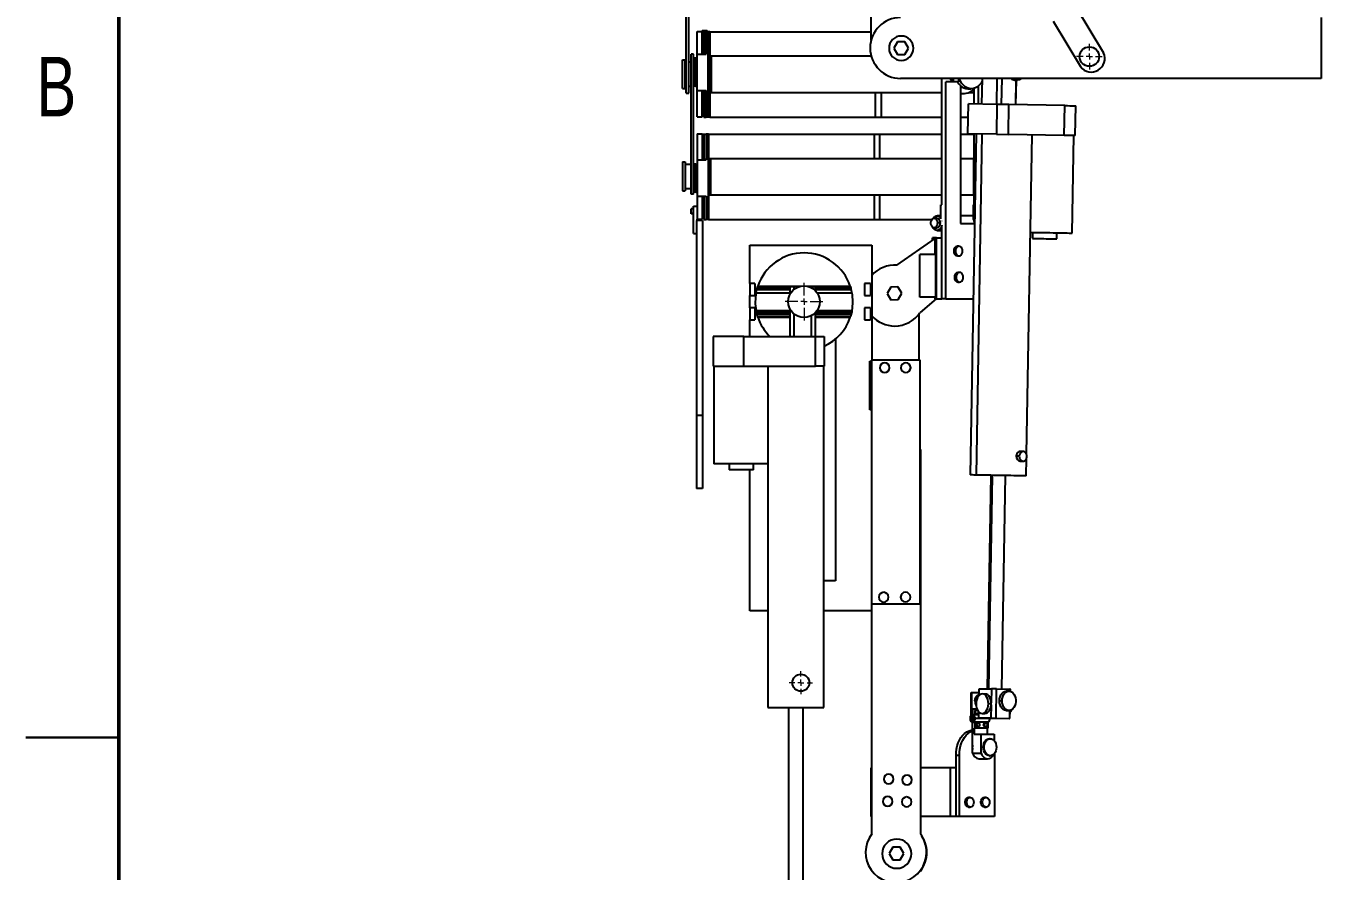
# Model space of a CAD drawing. Header units: inches. Extents: x 0.1 to 8.4, y 0.1 to 10.9.
# Drawn here: x 0.12 to 5.35, y 4.96 to 8.37 of the extents above; entities that cross this region are included whole.
import ezdxf

# ---------------------------------------------------------------- set-up
doc = ezdxf.new("R2010")
doc.units = ezdxf.units.IN
doc.header["$MEASUREMENT"] = 0
doc.styles.add('SLDTEXTSTYLE0', font='TXT', dxfattribs={"width": 0.75})

# ---------------------------------------------------------------- blocks, each defined once
blk = doc.blocks.new('SW_CENTERMARKSYMBOL_0')
at = {"color": 0, "linetype": 'Continuous', "lineweight": 0}
for p, q in [((-0.025, 0), (-0.0519, 0)), ((0, 0), (-0.0125, 0)), ((0, 0.025), (0, 0.0519)), ((0, 0), (0, 0.0125)), ((0, 0), (0, -0.0125)), ((0, 0), (0.0125, 0)), ((0.025, 0), (0.0519, 0)), ((0, -0.025), (0, -0.0519))]:
    blk.add_line(p, q, dxfattribs=at)
blk = doc.blocks.new('SW_CENTERMARKSYMBOL_5')
at = {"color": 0, "linetype": 'Continuous', "lineweight": 0}
for p, q in [((-0.025, 0), (-0.0469, 0)), ((0, 0), (-0.0125, 0)), ((0, 0.025), (0, 0.0469)), ((0, 0), (0, 0.0125)), ((0, 0), (0, -0.0125)), ((0, 0), (0.0125, 0)), ((0.025, 0), (0.0469, 0)), ((0, -0.025), (0, -0.0469))]:
    blk.add_line(p, q, dxfattribs=at)
blk = doc.blocks.new('SW_CENTERMARKSYMBOL_6')
at = {"color": 0, "linetype": 'Continuous', "lineweight": 0}
for p, q in [((0, 0.025), (0, 0.0765)), ((-0.025, 0), (-0.0765, 0)), ((0, 0), (-0.0125, 0)), ((0, 0), (0, 0.0125)), ((0, 0), (0, -0.0125)), ((0, 0), (0.0125, 0)), ((0.025, 0), (0.0765, 0)), ((0, -0.025), (0, -0.0765))]:
    blk.add_line(p, q, dxfattribs=at)

msp = doc.modelspace()

# ---------------------------------------------------------------- linework, layer by layer
at = {"color": 7, "linetype": 'Continuous', "lineweight": 50}
msp.add_line((0.5, 0.5), (0.5, 10.5), dxfattribs=at)
at = {"color": 7, "linetype": 'Continuous', "lineweight": 25}
for p, q in [((2.7913, 8.1028), (2.7913, 8.6687)), ((2.8012, 8.1028), (2.8012, 8.6687)), ((3.5375, 8.3161), (3.5375, 8.5312)), ((4.3657, 8.4489), (4.4761, 8.2653)), ((4.2729, 8.3932), (4.3833, 8.2095)), ((5.3544, 8.408), (5.3544, 8.1619)), ((2.8351, 8.2601), (2.8351, 8.3518)), ((2.8351, 8.3518), (2.8548, 8.3518)), ((2.8548, 8.2601), (2.8548, 8.3518)), ((2.8548, 8.3405), (2.8615, 8.3405)), ((2.8555, 8.3552), (2.8555, 8.3405)), ((2.8555, 8.3552), (2.8654, 8.3552)), ((2.8615, 8.2601), (2.8615, 8.3503)), ((2.8615, 8.3503), (2.8664, 8.3503)), ((2.8654, 8.3552), (2.8752, 8.3552)), ((2.8664, 8.2601), (2.8664, 8.3503)), ((2.8664, 8.3503), (2.8711, 8.3503)), ((2.8711, 8.2601), (2.8711, 8.3503)), ((2.8796, 8.3503), (2.8711, 8.3503)), ((2.8752, 8.3503), (2.8752, 8.3552)), ((2.8796, 8.0058), (2.8796, 8.3503)), ((2.8858, 8.3503), (2.8796, 8.3503)), ((2.8858, 8.3503), (2.8858, 8.2524)), ((2.8858, 8.3503), (3.5375, 8.3503)), ((2.8548, 8.2666), (2.8615, 8.2666)), ((2.8555, 8.2666), (2.8555, 8.2601)), ((3.6444, 8.3095), (3.6296, 8.284)), ((3.6296, 8.284), (3.6444, 8.2584)), ((3.6739, 8.3095), (3.6444, 8.3095)), ((3.6887, 8.284), (3.6739, 8.3095)), ((3.6739, 8.2584), (3.6887, 8.284)), ((2.7766, 8.1208), (2.7766, 8.2377)), ((2.7766, 8.2377), (2.7864, 8.2377)), ((2.7864, 8.1208), (2.7864, 8.2377)), ((2.7864, 8.2286), (2.7913, 8.2286)), ((2.8012, 8.2286), (2.811, 8.2286)), ((2.8209, 8.2603), (2.811, 8.2603)), ((2.811, 7.6943), (2.811, 8.2603)), ((2.8209, 7.6943), (2.8209, 8.2603)), ((2.8209, 8.2286), (2.8231, 8.2286)), ((2.8231, 8.2433), (2.8231, 8.1301)), ((2.8346, 8.2433), (2.8231, 8.2433)), ((2.8302, 8.224), (2.8253, 8.224)), ((2.8253, 8.224), (2.8253, 8.2142)), ((2.8253, 8.2142), (2.8253, 8.2043)), ((2.8302, 8.2431), (2.8302, 8.1299)), ((2.8302, 8.2431), (2.8346, 8.2431)), ((2.833, 8.2431), (2.833, 8.2433)), ((2.8346, 8.1131), (2.8346, 8.2601)), ((2.8346, 8.2601), (2.8713, 8.2601)), ((3.5379, 8.2524), (2.8858, 8.2524)), ((2.8862, 8.1048), (2.8862, 8.2524)), ((2.8893, 8.1131), (2.8893, 8.2524)), ((2.8912, 8.2524), (2.8912, 8.1048)), ((3.6444, 8.2584), (3.6739, 8.2584)), ((2.8253, 8.2043), (2.8302, 8.2043)), ((2.8302, 8.1644), (2.8253, 8.1644)), ((2.8253, 8.1644), (2.8253, 8.1546)), ((5.3544, 8.1619), (3.6566, 8.1619)), ((3.8229, 7.651), (3.8229, 8.1619)), ((3.8682, 8.1619), (3.8682, 8.1483)), ((3.8899, 8.1619), (3.8899, 8.1483)), ((3.9849, 8.058), (3.9867, 8.1619)), ((4.0456, 8.1619), (4.0438, 8.057)), ((4.0645, 8.0566), (4.0664, 8.1619)), ((2.7766, 8.1208), (2.7864, 8.1208)), ((2.7864, 8.1301), (2.7913, 8.1301)), ((2.8012, 8.1301), (2.811, 8.1301)), ((2.8209, 8.1301), (2.8231, 8.1301)), ((2.8302, 8.1301), (2.8231, 8.1301)), ((2.8253, 8.1546), (2.8253, 8.1447)), ((2.8253, 8.1447), (2.8302, 8.1447)), ((2.8302, 8.1299), (2.8346, 8.1299)), ((2.8346, 8.1131), (2.8713, 8.1131)), ((2.8351, 8.0073), (2.8351, 8.1131)), ((2.8548, 8.0073), (2.8548, 8.1131)), ((2.8555, 8.1131), (2.8555, 8.1092)), ((2.8555, 8.1092), (2.8615, 8.1092)), ((2.8615, 8.0058), (2.8615, 8.1131)), ((2.8664, 8.0058), (2.8664, 8.1131)), ((2.8711, 8.0058), (2.8711, 8.1131)), ((2.8862, 8.1131), (2.8893, 8.1131)), ((3.8682, 8.1483), (3.8396, 8.1483)), ((3.8396, 7.2717), (3.8396, 8.1483)), ((3.8899, 8.1483), (3.8682, 8.1483)), ((3.8988, 8.1332), (3.8988, 7.5754)), ((3.9286, 8.1201), (3.942, 8.1201)), ((3.9523, 8.1192), (3.9523, 8.1048)), ((3.9529, 8.1048), (3.9529, 8.1198)), ((3.9542, 8.0585), (3.9542, 8.122)), ((3.971, 8.0582), (3.971, 8.1315)), ((4.118, 8.1554), (4.128, 8.1554)), ((4.1217, 8.1554), (4.12, 8.0556)), ((4.1221, 8.0556), (4.1239, 8.1554)), ((2.7913, 8.1028), (2.8012, 8.1028)), ((2.8858, 8.1048), (2.8858, 8.0058)), ((2.8858, 8.1048), (3.5553, 8.1048)), ((3.5553, 8.0058), (3.5553, 8.1048)), ((3.5553, 8.1048), (3.578, 8.1048)), ((3.578, 8.1048), (3.8229, 8.1048)), ((3.578, 8.1048), (3.578, 8.0058)), ((3.8988, 8.1006), (3.911, 8.1006)), ((3.9287, 7.9384), (3.9308, 8.0589)), ((4.0453, 8.0569), (3.9308, 8.0589)), ((3.9314, 8.1048), (3.9542, 8.1048)), ((4.0453, 8.0569), (4.0432, 7.9364)), ((4.0938, 8.0561), (4.0453, 8.0569)), ((4.0917, 7.9355), (4.0938, 8.0561)), ((4.3192, 8.0522), (4.0938, 8.0561)), ((2.8351, 8.0073), (2.8548, 8.0073)), ((2.8615, 8.0058), (2.8664, 8.0058)), ((2.8664, 8.0058), (2.8711, 8.0058)), ((2.8796, 8.0058), (2.8711, 8.0058)), ((2.8858, 8.0058), (2.8796, 8.0058)), ((2.8858, 8.0058), (3.5553, 8.0058)), ((3.5553, 8.0058), (3.578, 8.0058)), ((3.578, 8.0058), (3.8229, 8.0058)), ((3.8988, 8.0058), (3.9298, 8.0058)), ((4.3171, 7.9316), (4.3192, 8.0522)), ((4.3617, 7.9308), (4.3638, 8.0514)), ((2.8351, 7.9384), (2.8548, 7.9384)), ((2.8351, 7.9384), (2.8351, 7.8327)), ((2.8548, 7.9384), (2.8548, 7.8327)), ((2.8548, 7.9271), (2.8615, 7.9271)), ((2.8555, 7.9369), (2.8555, 7.9271)), ((2.8555, 7.9369), (2.8615, 7.9369)), ((2.8615, 7.9369), (2.8615, 7.8327)), ((2.8615, 7.9369), (2.8711, 7.9369)), ((2.8711, 7.9369), (2.8711, 7.8327)), ((2.8796, 7.9369), (2.8711, 7.9369)), ((2.8796, 7.9369), (2.8796, 7.5924)), ((2.8811, 7.9369), (2.8796, 7.9369)), ((2.8811, 7.9369), (2.8811, 7.8379)), ((2.8811, 7.9369), (3.5504, 7.9369)), ((3.5504, 7.9369), (3.5504, 7.8379)), ((3.5504, 7.9369), (3.5731, 7.9369)), ((3.5731, 7.9369), (3.8229, 7.9369)), ((3.5731, 7.8379), (3.5731, 7.9369)), ((3.8988, 7.9369), (3.9542, 7.9369)), ((4.0432, 7.9364), (3.9287, 7.9384)), ((3.9614, 7.9378), (3.9373, 6.5601)), ((3.9542, 7.651), (3.9542, 7.9379)), ((3.9625, 6.5596), (3.9866, 7.9374)), ((4.0432, 7.9364), (4.0917, 7.9355)), ((4.3171, 7.9316), (4.0917, 7.9355)), ((4.1652, 6.644), (4.1877, 7.9339)), ((4.3493, 7.5373), (4.3561, 7.9309)), ((2.8548, 7.8533), (2.8615, 7.8533)), ((2.8555, 7.8533), (2.8555, 7.8327)), ((2.7766, 7.8249), (2.7766, 7.708)), ((2.7766, 7.8249), (2.7864, 7.8249)), ((2.7864, 7.8249), (2.7864, 7.708)), ((2.7864, 7.8156), (2.811, 7.8156)), ((2.8209, 7.8156), (2.8231, 7.8156)), ((2.8231, 7.8156), (2.8231, 7.7024)), ((2.8302, 7.8156), (2.8231, 7.8156)), ((2.8302, 7.801), (2.8253, 7.801)), ((2.8253, 7.7912), (2.8253, 7.801)), ((2.8302, 7.8158), (2.8346, 7.8158)), ((2.8302, 7.7027), (2.8302, 7.8158)), ((2.8346, 7.8327), (2.8346, 7.6857)), ((2.8346, 7.8327), (2.8713, 7.8327)), ((2.8699, 7.8327), (2.8699, 7.8379)), ((2.8699, 7.8379), (2.8711, 7.8379)), ((2.8811, 7.8379), (3.5504, 7.8379)), ((2.8862, 7.8379), (2.8862, 7.6903)), ((2.8862, 7.8327), (2.8893, 7.8327)), ((2.8863, 7.8327), (2.8863, 7.8379)), ((2.8893, 7.8327), (2.8893, 7.6903)), ((3.5504, 7.8379), (3.5731, 7.8379)), ((3.5731, 7.8379), (3.8229, 7.8379)), ((3.8988, 7.8379), (3.9523, 7.8379)), ((3.9523, 7.6903), (3.9523, 7.8379)), ((2.8253, 7.7813), (2.8253, 7.7912)), ((2.8253, 7.7813), (2.8302, 7.7813)), ((2.8302, 7.7414), (2.8253, 7.7414)), ((2.8253, 7.7316), (2.8253, 7.7414)), ((2.7766, 7.708), (2.7864, 7.708)), ((2.7864, 7.7172), (2.811, 7.7172)), ((2.8209, 7.6943), (2.811, 7.6943)), ((2.8209, 7.7172), (2.8231, 7.7172)), ((2.8346, 7.7024), (2.8231, 7.7024)), ((2.8253, 7.7217), (2.8253, 7.7316)), ((2.8253, 7.7217), (2.8302, 7.7217)), ((2.8302, 7.7027), (2.8346, 7.7027)), ((2.833, 7.7027), (2.833, 7.7024)), ((2.8811, 7.6903), (2.8811, 7.5924)), ((3.5504, 7.6903), (2.8811, 7.6903)), ((3.5504, 7.6903), (3.5504, 7.5924)), ((3.5731, 7.6903), (3.5504, 7.6903)), ((3.5731, 7.5924), (3.5731, 7.6903)), ((3.8229, 7.6903), (3.5731, 7.6903)), ((3.9523, 7.6903), (3.8988, 7.6903)), ((2.8204, 7.6358), (2.8105, 7.6358)), ((2.8105, 7.6161), (2.8105, 7.6358)), ((2.8204, 7.6453), (2.8351, 7.6453)), ((2.8204, 7.5353), (2.8204, 7.6453)), ((2.8346, 7.6857), (2.8713, 7.6857)), ((2.8351, 7.6857), (2.8351, 7.5939)), ((2.8548, 7.6857), (2.8548, 7.5939)), ((2.8615, 7.6857), (2.8615, 7.5924)), ((2.8711, 7.6857), (2.8711, 7.5924)), ((3.8196, 7.651), (3.8229, 7.651)), ((3.8196, 7.5949), (3.8196, 7.651)), ((3.9509, 7.5949), (3.9509, 7.651)), ((3.9509, 7.651), (3.9542, 7.651)), ((2.8204, 7.6161), (2.8105, 7.6161)), ((2.8105, 7.6156), (2.8105, 7.6161)), ((2.8204, 7.6156), (2.8105, 7.6156)), ((2.8323, 7.5874), (2.8323, 6.8)), ((2.8569, 7.5874), (2.8323, 7.5874)), ((2.8351, 7.5939), (2.8548, 7.5939)), ((2.8351, 7.5874), (2.8351, 7.5939)), ((2.8569, 7.5874), (2.8569, 6.8)), ((2.8615, 7.5924), (2.8711, 7.5924)), ((2.8796, 7.5924), (2.8711, 7.5924)), ((2.8811, 7.5924), (2.8796, 7.5924)), ((2.8811, 7.5924), (3.5504, 7.5924)), ((3.5504, 7.5924), (3.5731, 7.5924)), ((3.5731, 7.5924), (3.7829, 7.5924)), ((3.8027, 7.5976), (3.7919, 7.5976)), ((3.8196, 7.6064), (3.8037, 7.6064)), ((3.8227, 7.586), (3.8229, 7.586)), ((3.8229, 7.5852), (3.8229, 7.586)), ((3.9509, 7.6064), (3.8988, 7.6064)), ((2.8204, 7.5353), (2.8323, 7.5353)), ((3.7919, 7.5582), (3.8027, 7.5582)), ((3.8037, 7.5474), (3.8229, 7.5474)), ((3.8161, 7.5779), (3.8053, 7.5779)), ((3.8229, 7.5177), (3.8229, 7.5686)), ((3.8988, 7.5754), (3.955, 7.5754)), ((4.1893, 7.5401), (4.1889, 7.5155)), ((4.2873, 7.5138), (4.2878, 7.5384)), ((3.0479, 7.488), (3.5401, 7.488)), ((3.0479, 7.334), (3.0479, 7.488)), ((3.5401, 7.488), (3.5401, 7.0241)), ((3.642, 7.4074), (3.7963, 7.5159)), ((3.7849, 7.5078), (3.7849, 7.5177)), ((3.8011, 7.5177), (3.7849, 7.5177)), ((3.7963, 7.4505), (3.7963, 7.5159)), ((3.7989, 7.5177), (3.8008, 7.519)), ((3.8008, 7.5177), (3.8008, 7.519)), ((3.8011, 7.2717), (3.8011, 7.5177)), ((3.8011, 7.5177), (3.8229, 7.5177)), ((3.8229, 7.2717), (3.8229, 7.5177)), ((3.8924, 7.4842), (3.8857, 7.4842)), ((3.7345, 7.2783), (3.7345, 7.4505)), ((3.7985, 7.4505), (3.7345, 7.4505)), ((3.7985, 7.2783), (3.7985, 7.4505)), ((3.7985, 7.4505), (3.799, 7.4505)), ((3.799, 7.2783), (3.799, 7.4505)), ((3.8857, 7.4449), (3.8924, 7.4449)), ((3.8951, 7.3784), (3.8884, 7.3784)), ((3.0676, 7.334), (3.0479, 7.334)), ((3.0479, 7.334), (3.0479, 7.2848)), ((3.0676, 7.334), (3.0676, 7.2848)), ((3.0802, 7.3226), (3.2532, 7.3226)), ((3.2111, 7.2914), (3.2111, 7.3214)), ((3.2111, 7.3214), (3.2258, 7.3214)), ((3.2258, 7.3214), (3.2258, 7.3092)), ((3.2486, 7.3214), (3.2258, 7.3214)), ((3.2804, 7.3226), (3.4535, 7.3226)), ((3.2972, 7.3214), (3.2851, 7.3214)), ((3.2972, 7.3164), (3.2972, 7.3214)), ((3.2972, 7.3214), (3.312, 7.3214)), ((3.312, 7.3214), (3.312, 7.3054)), ((3.5351, 7.334), (3.5105, 7.334)), ((3.5105, 7.334), (3.5105, 7.2848)), ((3.5351, 7.334), (3.5351, 7.2848)), ((3.5425, 7.3687), (3.5401, 7.366)), ((3.8884, 7.3391), (3.8951, 7.3391)), ((3.0479, 7.2848), (3.0676, 7.2848)), ((3.0479, 7.2356), (3.0479, 7.2848)), ((3.0732, 7.2955), (3.2111, 7.2955)), ((3.2111, 7.3142), (3.0776, 7.3142)), ((3.4561, 7.3142), (3.312, 7.3142)), ((3.3201, 7.2955), (3.4605, 7.2955)), ((3.5105, 7.2848), (3.5351, 7.2848)), ((3.6166, 7.3187), (3.6024, 7.2928)), ((3.6024, 7.2928), (3.6178, 7.2676)), ((3.6461, 7.3194), (3.6166, 7.3187)), ((3.6614, 7.2941), (3.6461, 7.3194)), ((3.6473, 7.2682), (3.6614, 7.2941)), ((3.7985, 7.2783), (3.7345, 7.2783)), ((3.8005, 7.2717), (3.735, 7.2167)), ((3.7963, 7.2717), (3.7963, 7.2783)), ((3.8011, 7.2717), (3.7963, 7.2717)), ((3.799, 7.2783), (3.7985, 7.2783)), ((3.8011, 7.2717), (3.8229, 7.2717)), ((3.8396, 7.2717), (3.8229, 7.2717)), ((3.8396, 7.2717), (3.9497, 7.2717)), ((3.0676, 7.2356), (3.0479, 7.2356)), ((3.0479, 7.2356), (3.0479, 7.1864)), ((3.0676, 7.2356), (3.0676, 7.1864)), ((3.0731, 7.2249), (3.2111, 7.2249)), ((3.2111, 7.1196), (3.2111, 7.2287)), ((3.3203, 7.2249), (3.4605, 7.2249)), ((3.5351, 7.2356), (3.5105, 7.2356)), ((3.5105, 7.2356), (3.5105, 7.1864)), ((3.5351, 7.2356), (3.5351, 7.1864)), ((3.6178, 7.2676), (3.6473, 7.2682)), ((3.0479, 7.1864), (3.0676, 7.1864)), ((3.0479, 7.1196), (3.0479, 7.1864)), ((3.0803, 7.197), (3.2111, 7.197)), ((3.2258, 7.2109), (3.2258, 7.1196)), ((3.2972, 7.1196), (3.2972, 7.2038)), ((3.312, 7.2147), (3.312, 7.1196)), ((3.312, 7.197), (3.4533, 7.197)), ((3.5105, 7.1864), (3.5351, 7.1864)), ((3.7304, 7.2103), (3.7308, 7.2103)), ((3.7308, 7.2103), (3.7308, 7.0241)), ((3.0235, 7.1196), (2.9005, 7.1196)), ((2.9005, 7.1196), (2.9005, 6.999)), ((3.0235, 6.999), (3.0235, 7.1196)), ((3.0235, 7.1196), (3.3135, 7.1196)), ((3.3135, 6.999), (3.3135, 7.1196)), ((3.3135, 7.1196), (3.348, 7.1196)), ((3.348, 7.1196), (3.348, 6.999)), ((3.394, 7.1098), (3.394, 6.1326)), ((3.5324, 7.0196), (3.539, 7.0196)), ((3.5324, 6.8227), (3.5324, 7.0196)), ((3.7358, 7.0241), (3.539, 7.0241)), ((3.539, 7.0241), (3.539, 6.0399)), ((3.7358, 6.0399), (3.7358, 7.0241)), ((2.9005, 6.999), (3.0235, 6.999)), ((2.9027, 6.999), (2.9027, 6.6053)), ((3.0235, 6.999), (3.3135, 6.999)), ((3.1225, 6.6053), (3.1225, 6.999)), ((3.348, 6.999), (3.3135, 6.999)), ((3.3473, 5.6211), (3.3473, 6.999)), ((2.8569, 6.8), (2.8323, 6.8)), ((2.8323, 6.8), (2.8323, 6.5047)), ((2.8569, 6.8), (2.8569, 6.5047)), ((3.539, 6.8227), (3.5324, 6.8227)), ((3.7358, 6.6626), (3.7369, 6.6626)), ((3.7369, 6.6626), (3.7369, 6.0941)), ((4.1517, 6.6552), (4.1402, 6.6554)), ((3.1225, 6.6053), (2.9027, 6.6053)), ((2.9642, 6.6053), (2.9642, 6.5807)), ((3.0627, 6.5807), (3.0627, 6.6053)), ((3.121, 6.6053), (3.121, 5.6211)), ((4.136, 6.6355), (4.1246, 6.6357)), ((4.1395, 6.616), (4.151, 6.6158)), ((4.1637, 6.5561), (4.1649, 6.6266)), ((3.0135, 6.5807), (2.9642, 6.5807)), ((3.0627, 6.5807), (3.0135, 6.5807)), ((3.0479, 6.0116), (3.0479, 6.5807)), ((4.0213, 6.5586), (4.0063, 5.696)), ((4.0653, 5.695), (4.0804, 6.5576)), ((2.8569, 6.5047), (2.8323, 6.5047)), ((3.394, 6.1326), (3.3473, 6.1326)), ((3.7358, 6.0941), (3.7369, 6.0941)), ((3.7369, 6.0941), (3.7369, 5.1099)), ((3.7369, 6.0941), (3.7369, 6.0116)), ((3.539, 6.0399), (3.7358, 6.0399)), ((3.5401, 5.1099), (3.5401, 6.0399)), ((3.121, 6.0116), (3.0479, 6.0116)), ((3.5401, 6.0116), (3.3473, 6.0116)), ((3.7369, 6.0116), (3.7369, 6.0116)), ((3.9414, 5.681), (3.9449, 5.681)), ((3.9414, 5.5846), (3.9414, 5.681)), ((3.9449, 5.6143), (3.9449, 5.681)), ((3.9449, 5.681), (3.9737, 5.681)), ((3.9735, 5.6693), (3.9739, 5.6966)), ((3.9739, 5.6966), (4.0235, 5.6957)), ((3.9984, 5.6751), (3.987, 5.6753)), ((4.0235, 5.6957), (4.0225, 5.6388)), ((4.0442, 5.6954), (4.0235, 5.6957)), ((4.0422, 5.5773), (4.0442, 5.6954)), ((4.0442, 5.6954), (4.0978, 5.6944)), ((4.094, 5.6871), (4.0834, 5.6871)), ((4.0978, 5.6944), (4.0976, 5.6867)), ((4.1, 5.6944), (4.0978, 5.6944)), ((4.0998, 5.6862), (4.1, 5.6944)), ((3.121, 5.6211), (3.3473, 5.6211)), ((3.2044, 5.6211), (3.2044, 4.7584)), ((3.2634, 4.7584), (3.2634, 5.6211)), ((3.9484, 5.6143), (3.9449, 5.6143)), ((3.9484, 5.5912), (3.9484, 5.6143)), ((3.9654, 5.6143), (3.9484, 5.6143)), ((3.9557, 5.6024), (3.9593, 5.6024)), ((3.9644, 5.6098), (3.9609, 5.6098)), ((3.9719, 5.5785), (3.9723, 5.6031)), ((3.9856, 5.5966), (3.9971, 5.5964)), ((4.0225, 5.6353), (4.0111, 5.6355)), ((4.0224, 5.6318), (4.0214, 5.5776)), ((4.0666, 5.6477), (4.056, 5.6477)), ((4.0834, 5.6083), (4.094, 5.6083)), ((4.0963, 5.6084), (4.0957, 5.5763)), ((4.0979, 5.5763), (4.0985, 5.6088)), ((3.9414, 5.5644), (3.9414, 5.5684)), ((3.9428, 5.5856), (3.9428, 5.5674)), ((3.9448, 5.5908), (3.9448, 5.5856)), ((3.9448, 5.5674), (3.9448, 5.5622)), ((3.9474, 5.5863), (3.9453, 5.5863)), ((3.9453, 5.5666), (3.9474, 5.5666)), ((3.9473, 5.4362), (3.9473, 5.5617)), ((3.9475, 5.5912), (3.9474, 5.5912)), ((3.9474, 5.5617), (3.9509, 5.5617)), ((3.9564, 5.562), (3.953, 5.562)), ((3.9564, 5.562), (3.9564, 5.5374)), ((4.0093, 5.562), (3.9564, 5.562)), ((4.0177, 5.5765), (3.9577, 5.5765)), ((3.9609, 5.595), (3.9644, 5.595)), ((3.97, 5.5582), (3.9665, 5.5582)), ((3.9665, 5.5434), (3.97, 5.5434)), ((4.0214, 5.5776), (3.9719, 5.5785)), ((4.0007, 5.5578), (3.9973, 5.5578)), ((4.0093, 5.562), (4.0093, 5.5374)), ((4.0177, 5.5765), (4.0176, 5.5777)), ((4.0214, 5.5776), (4.0422, 5.5773)), ((4.0422, 5.5773), (4.0957, 5.5763)), ((4.0957, 5.5763), (4.0979, 5.5763)), ((0.125, 5.5), (0.5, 5.5)), ((0.5, 5.5), (0.125, 5.5)), ((3.9564, 5.5374), (3.953, 5.5374)), ((3.953, 5.5374), (3.953, 5.5131)), ((3.953, 5.5131), (3.9816, 5.5131)), ((4.0093, 5.5374), (3.9564, 5.5374)), ((3.9816, 5.4362), (3.9816, 5.5131)), ((3.9816, 5.5131), (4.0345, 5.5131)), ((3.9973, 5.5431), (4.0007, 5.5431)), ((4.0059, 5.5374), (4.0059, 5.5131)), ((4.0186, 5.4944), (4.0152, 5.4944)), ((4.0345, 5.5131), (4.0345, 5.4863)), ((3.9939, 5.4599), (3.9905, 5.4599)), ((3.8945, 5.4262), (3.8808, 5.4262)), ((3.8808, 5.377), (3.8808, 5.4262)), ((3.8945, 5.1801), (3.8945, 5.4262)), ((3.9473, 5.4362), (3.9816, 5.4362)), ((3.9737, 5.4136), (4.008, 5.4136)), ((4.0152, 5.4255), (4.0186, 5.4255)), ((4.0353, 5.4346), (4.0353, 5.1801)), ((3.5381, 5.1801), (3.5381, 5.377)), ((3.5401, 5.377), (3.5381, 5.377)), ((3.858, 5.377), (3.7369, 5.377)), ((3.858, 5.1801), (3.858, 5.377)), ((3.8808, 5.377), (3.858, 5.377)), ((3.8808, 5.1801), (3.8808, 5.377)), ((3.9376, 5.2576), (3.9307, 5.2576)), ((4.0019, 5.2576), (3.995, 5.2576)), ((3.5401, 5.1801), (3.5381, 5.1801)), ((3.858, 5.1801), (3.7369, 5.1801)), ((3.8808, 5.1801), (3.858, 5.1801)), ((3.8945, 5.1801), (3.8808, 5.1801)), ((4.0353, 5.1801), (3.8945, 5.1801)), ((3.9307, 5.2182), (3.9376, 5.2182)), ((3.995, 5.2182), (4.0019, 5.2182)), ((3.7369, 5.1099), (3.7363, 5.1099)), ((3.6254, 5.0557), (3.6106, 5.0302)), ((3.6106, 5.0302), (3.6254, 5.0046)), ((3.6549, 5.0557), (3.6254, 5.0557)), ((3.6697, 5.0302), (3.6549, 5.0557)), ((3.6549, 5.0046), (3.6697, 5.0302)), ((3.6254, 5.0046), (3.6549, 5.0046))]:
    msp.add_line(p, q, dxfattribs=at)
at = {"color": 8, "linetype": 'Continuous', "lineweight": 25}
for p, q in [((2.8654, 8.3552), (2.8654, 8.3503)), ((3.8584, 8.1584), (3.8651, 8.1584)), ((3.0762, 7.3094), (3.2111, 7.3094)), ((3.312, 7.3094), (3.4574, 7.3094)), ((3.2111, 7.215), (3.0752, 7.215)), ((3.0762, 7.2111), (3.2111, 7.2111)), ((3.2111, 7.1995), (3.0795, 7.1995)), ((3.312, 7.2111), (3.4575, 7.2111)), ((3.4541, 7.1995), (3.312, 7.1995)), ((3.4584, 7.215), (3.3122, 7.215)), ((4.1246, 6.6358), (4.1205, 6.6359)), ((4.0128, 5.6959), (4.0279, 6.5585))]:
    msp.add_line(p, q, dxfattribs=at)
at = {"color": 7, "linetype": 'Continuous', "lineweight": 25, "flags": 128}
for points in [[(3.8584, 8.1584), (3.8587, 8.1565), (3.8594, 8.1549), (3.8605, 8.1538), (3.8618, 8.1535), (3.8631, 8.1538), (3.8642, 8.1549), (3.8649, 8.1565), (3.8651, 8.1584), (3.8649, 8.1603), (3.8642, 8.1619), (3.8641, 8.1619)], [(3.9866, 8.152), (3.9858, 8.1505), (3.9803, 8.1417), (3.9738, 8.1342), (3.9666, 8.1281), (3.9587, 8.1237), (3.9505, 8.121), (3.942, 8.1201), (3.9335, 8.121), (3.9253, 8.1237), (3.9174, 8.1281), (3.9102, 8.1342), (3.9037, 8.1417), (3.8982, 8.1505), (3.8938, 8.1604), (3.8932, 8.1619)], [(4.3192, 8.0522), (4.33, 8.052), (4.3396, 8.0518), (4.3477, 8.0517), (4.3542, 8.0516), (4.3591, 8.0515), (4.3623, 8.0514), (4.3637, 8.0514), (4.3638, 8.0514)], [(4.3617, 7.9308), (4.3616, 7.9308), (4.3602, 7.9309), (4.357, 7.9309), (4.3521, 7.931), (4.3456, 7.9311), (4.3375, 7.9313), (4.3279, 7.9314), (4.3171, 7.9316)], [(3.8053, 7.5779), (3.8047, 7.5721), (3.803, 7.5668), (3.8002, 7.5625), (3.7968, 7.5595), (3.7929, 7.5582), (3.7889, 7.5587), (3.7852, 7.5608), (3.7821, 7.5645), (3.7798, 7.5693), (3.7787, 7.5749), (3.7787, 7.5808), (3.7798, 7.5864), (3.7821, 7.5913), (3.7852, 7.5949), (3.7889, 7.5971), (3.7929, 7.5975), (3.7968, 7.5962), (3.8002, 7.5933), (3.803, 7.589), (3.8047, 7.5837), (3.8053, 7.5779)], [(3.8027, 7.5976), (3.8037, 7.5975), (3.8076, 7.5962), (3.8111, 7.5933), (3.8138, 7.589), (3.8155, 7.5837), (3.8161, 7.5779)], [(3.8229, 7.5686), (3.8208, 7.5616), (3.8176, 7.5556), (3.8134, 7.5511), (3.8086, 7.5483), (3.8034, 7.5474), (3.7983, 7.5484), (3.7935, 7.5514), (3.7894, 7.5561), (3.7876, 7.5592)], [(3.8161, 7.5779), (3.8155, 7.5721), (3.8138, 7.5668), (3.8111, 7.5625), (3.8076, 7.5595), (3.8037, 7.5582), (3.8027, 7.5582)], [(4.1808, 7.5402), (4.1898, 7.5401), (4.203, 7.5398), (4.2168, 7.5396), (4.2309, 7.5394), (4.2452, 7.5391), (4.2593, 7.5389), (4.2731, 7.5386), (4.2864, 7.5384), (4.2988, 7.5382), (4.3102, 7.538), (4.3205, 7.5378), (4.3294, 7.5376), (4.3368, 7.5375), (4.3425, 7.5374), (4.3465, 7.5373), (4.3488, 7.5373), (4.3493, 7.5373)], [(3.9069, 7.4646), (3.9062, 7.4706), (3.9041, 7.4761), (3.9009, 7.4805), (3.8969, 7.4833), (3.8924, 7.4842), (3.888, 7.4833), (3.8839, 7.4805), (3.8807, 7.4761), (3.8787, 7.4706), (3.878, 7.4646)], [(4.1889, 7.5155), (4.1897, 7.5155), (4.1922, 7.5154), (4.1963, 7.5153), (4.2019, 7.5152), (4.2088, 7.5151), (4.2167, 7.515), (4.2254, 7.5148), (4.2345, 7.5147), (4.2438, 7.5145), (4.2528, 7.5144), (4.2614, 7.5142), (4.2691, 7.5141)], [(4.2691, 7.5141), (4.2759, 7.514), (4.2814, 7.5139), (4.2851, 7.5138), (4.2871, 7.5138), (4.2873, 7.5138)], [(3.878, 7.4646), (3.8787, 7.4585), (3.8807, 7.453), (3.8839, 7.4486), (3.888, 7.4458), (3.8924, 7.4449), (3.8969, 7.4458), (3.9009, 7.4486), (3.9041, 7.453), (3.9062, 7.4585), (3.9069, 7.4646)], [(3.9095, 7.3587), (3.9088, 7.3648), (3.9068, 7.3703), (3.9036, 7.3747), (3.8996, 7.3775), (3.8951, 7.3784), (3.8906, 7.3775), (3.8866, 7.3747), (3.8834, 7.3703), (3.8814, 7.3648), (3.8807, 7.3587)], [(3.8807, 7.3587), (3.8814, 7.3527), (3.8834, 7.3472), (3.8866, 7.3428), (3.8906, 7.34), (3.8951, 7.3391), (3.8996, 7.34), (3.9036, 7.3428), (3.9068, 7.3472), (3.9088, 7.3527), (3.9095, 7.3587)], [(4.136, 6.6355), (4.1367, 6.6297), (4.1386, 6.6244), (4.1417, 6.6201), (4.1456, 6.6172), (4.15, 6.6159), (4.1546, 6.6163), (4.1589, 6.6185), (4.1624, 6.6221), (4.165, 6.627), (4.1664, 6.6326), (4.1665, 6.6384), (4.1652, 6.644), (4.1626, 6.6489), (4.1591, 6.6526), (4.1549, 6.6547), (4.1503, 6.6551), (4.1459, 6.6538), (4.1419, 6.6509), (4.1388, 6.6466), (4.1367, 6.6413), (4.136, 6.6355)], [(3.9625, 6.5596), (3.954, 6.5598), (3.9471, 6.5599), (3.942, 6.56), (3.9387, 6.5601), (3.9374, 6.5601), (3.9373, 6.5601)], [(4.1637, 6.5561), (4.163, 6.5561), (4.1607, 6.5562), (4.1567, 6.5562), (4.151, 6.5563), (4.1438, 6.5565), (4.1352, 6.5566), (4.1253, 6.5568), (4.1142, 6.557), (4.1021, 6.5572), (4.0893, 6.5574), (4.0758, 6.5577), (4.062, 6.5579), (4.048, 6.5581), (4.034, 6.5584), (4.0203, 6.5586), (4.007, 6.5589), (3.9944, 6.5591), (3.9827, 6.5593), (3.972, 6.5595), (3.9625, 6.5596)], [(3.9568, 5.6477), (3.9575, 5.6546), (3.9596, 5.661), (3.9627, 5.6663), (3.9668, 5.6701), (3.9715, 5.672), (3.9735, 5.6723)], [(4.0111, 5.6355), (4.0106, 5.6443), (4.0089, 5.6527), (4.0061, 5.6602), (4.0023, 5.6665), (3.9977, 5.6713), (3.9925, 5.6743), (3.987, 5.6753), (3.9814, 5.6744), (3.9762, 5.6716), (3.9714, 5.667), (3.9673, 5.6609), (3.9643, 5.6534), (3.9623, 5.6452), (3.9615, 5.6364)], [(4.0225, 5.6388), (4.0216, 5.647), (4.0197, 5.6546), (4.0168, 5.6614), (4.0131, 5.6671), (4.0087, 5.6714), (4.0038, 5.6741), (3.9986, 5.6751), (3.9984, 5.6751)], [(4.056, 5.6477), (4.0566, 5.6561), (4.0585, 5.6642), (4.0616, 5.6715), (4.0657, 5.6777), (4.0706, 5.6825), (4.0761, 5.6856), (4.0819, 5.687), (4.0834, 5.6871)], [(4.0666, 5.6477), (4.0672, 5.6561), (4.0691, 5.6642), (4.0722, 5.6715), (4.0763, 5.6777), (4.0812, 5.6825), (4.0867, 5.6856), (4.0925, 5.687), (4.0985, 5.6865), (4.1042, 5.6843), (4.1094, 5.6803), (4.1139, 5.6748), (4.1175, 5.668), (4.12, 5.6603), (4.1213, 5.6519), (4.1213, 5.6434), (4.12, 5.6351), (4.1175, 5.6274), (4.1139, 5.6206), (4.1094, 5.6151), (4.1042, 5.6111), (4.0985, 5.6088), (4.0925, 5.6084), (4.0867, 5.6098), (4.0812, 5.6129), (4.0763, 5.6177), (4.0722, 5.6239), (4.0691, 5.6312), (4.0672, 5.6392), (4.0666, 5.6477)], [(3.9593, 5.6024), (3.9597, 5.6052), (3.9608, 5.6076), (3.9624, 5.6092), (3.9644, 5.6098), (3.9664, 5.6092), (3.968, 5.6076), (3.9692, 5.6052), (3.9695, 5.6024), (3.9692, 5.5996), (3.968, 5.5972), (3.9664, 5.5956), (3.9644, 5.595), (3.9624, 5.5956), (3.9608, 5.5972), (3.9597, 5.5996), (3.9593, 5.6024)], [(3.9615, 5.6364), (3.962, 5.6276), (3.9637, 5.6193), (3.9665, 5.6118), (3.9703, 5.6055), (3.9749, 5.6007), (3.9801, 5.5977), (3.9856, 5.5966), (3.9911, 5.5975), (3.9964, 5.6003), (4.0012, 5.6049), (4.0052, 5.6111), (4.0083, 5.6185), (4.0103, 5.6268), (4.0111, 5.6355)], [(3.9971, 5.5964), (3.9973, 5.5964), (4.0025, 5.5973), (4.0074, 5.5998), (4.012, 5.6039), (4.0159, 5.6095), (4.019, 5.6162), (4.0212, 5.6237), (4.0224, 5.6318)], [(4.0834, 5.6083), (4.0819, 5.6084), (4.0761, 5.6098), (4.0706, 5.6129), (4.0657, 5.6177), (4.0616, 5.6239), (4.0585, 5.6312), (4.0566, 5.6392), (4.056, 5.6477)], [(3.9577, 5.5765), (3.9574, 5.5798), (3.9566, 5.583), (3.9554, 5.5858), (3.9537, 5.5882), (3.9517, 5.5899), (3.9495, 5.5909), (3.9471, 5.5912), (3.9448, 5.5908)], [(3.9448, 5.5622), (3.9471, 5.5617), (3.9495, 5.562), (3.9517, 5.5631), (3.9537, 5.5648), (3.9554, 5.5672), (3.9566, 5.57), (3.9574, 5.5731), (3.9577, 5.5765)], [(3.9474, 5.5666), (3.9477, 5.5667), (3.9506, 5.5678), (3.9529, 5.5705), (3.9541, 5.5744), (3.9541, 5.5786), (3.9529, 5.5825), (3.9506, 5.5852), (3.9477, 5.5863), (3.9474, 5.5863)], [(3.9665, 5.5434), (3.9645, 5.544), (3.9628, 5.5456), (3.9616, 5.548), (3.9612, 5.5508), (3.9616, 5.5536), (3.9628, 5.556), (3.9645, 5.5576), (3.9665, 5.5582), (3.9665, 5.5582)], [(3.9752, 5.5508), (3.9748, 5.548), (3.9737, 5.5456), (3.972, 5.544), (3.97, 5.5434), (3.9679, 5.544), (3.9662, 5.5456), (3.9651, 5.548), (3.9647, 5.5508), (3.9651, 5.5536), (3.9662, 5.556), (3.9679, 5.5576), (3.97, 5.5582), (3.972, 5.5576), (3.9737, 5.556), (3.9748, 5.5536), (3.9752, 5.5508)], [(3.9973, 5.5431), (3.9953, 5.5436), (3.9936, 5.5452), (3.9924, 5.5476), (3.992, 5.5505), (3.9924, 5.5533), (3.9936, 5.5557), (3.9953, 5.5573), (3.9973, 5.5578)], [(4.006, 5.5505), (4.0056, 5.5476), (4.0045, 5.5452), (4.0028, 5.5436), (4.0007, 5.5431), (3.9987, 5.5436), (3.997, 5.5452), (3.9958, 5.5476), (3.9954, 5.5505), (3.9958, 5.5533), (3.997, 5.5557), (3.9987, 5.5573), (4.0007, 5.5578), (4.0028, 5.5573), (4.0045, 5.5557), (4.0056, 5.5533), (4.006, 5.5505)], [(3.8808, 5.4262), (3.8809, 5.4395), (3.8824, 5.4527), (3.8851, 5.4656), (3.889, 5.4777), (3.8941, 5.4891), (3.9002, 5.4993), (3.9073, 5.5083), (3.9152, 5.5159), (3.9237, 5.5219), (3.9328, 5.5263), (3.9422, 5.5289), (3.9473, 5.5296)], [(3.8945, 5.4262), (3.8947, 5.4395), (3.8961, 5.4527), (3.8988, 5.4656), (3.9028, 5.4777), (3.9078, 5.4891), (3.914, 5.4993), (3.921, 5.5083), (3.9289, 5.5159), (3.9375, 5.5219), (3.9465, 5.5263), (3.9473, 5.5266)], [(3.9905, 5.4599), (3.9911, 5.4676), (3.9929, 5.4749), (3.9959, 5.4814), (3.9998, 5.4869), (4.0045, 5.491), (4.0097, 5.4935), (4.0152, 5.4944)], [(3.9939, 5.4599), (3.9945, 5.4676), (3.9964, 5.4749), (3.9993, 5.4814), (4.0032, 5.4869), (4.0079, 5.491), (4.0131, 5.4935), (4.0186, 5.4944), (4.0241, 5.4935), (4.0293, 5.491), (4.034, 5.4869), (4.0379, 5.4814), (4.0409, 5.4749), (4.0427, 5.4676), (4.0433, 5.4599)], [(4.0152, 5.4255), (4.0097, 5.4263), (4.0045, 5.4289), (3.9998, 5.433), (3.9959, 5.4385), (3.9929, 5.445), (3.9911, 5.4523), (3.9905, 5.4599)], [(4.0433, 5.4599), (4.0427, 5.4523), (4.0409, 5.445), (4.0379, 5.4385), (4.034, 5.433), (4.0293, 5.4289), (4.0241, 5.4263), (4.0186, 5.4255), (4.0131, 5.4263), (4.0079, 5.4289), (4.0032, 5.433), (3.9993, 5.4385), (3.9964, 5.445), (3.9945, 5.4523), (3.9939, 5.4599)], [(3.9816, 5.4362), (3.9851, 5.4286), (3.9898, 5.4223), (3.9954, 5.4175), (4.0016, 5.4146), (4.008, 5.4136), (4.0145, 5.4146), (4.0207, 5.4175), (4.0262, 5.4223), (4.0309, 5.4286), (4.0324, 5.4314)], [(3.9307, 5.2182), (3.9276, 5.2187), (3.9237, 5.2208), (3.9204, 5.2245), (3.918, 5.2294), (3.9168, 5.235), (3.9168, 5.2408), (3.918, 5.2464), (3.9204, 5.2513), (3.9237, 5.2549), (3.9276, 5.2571), (3.9307, 5.2576)], [(3.9517, 5.2379), (3.9511, 5.2321), (3.9493, 5.2268), (3.9464, 5.2225), (3.9428, 5.2196), (3.9387, 5.2183), (3.9345, 5.2187), (3.9305, 5.2208), (3.9273, 5.2245), (3.9249, 5.2294), (3.9236, 5.235), (3.9236, 5.2408), (3.9249, 5.2464), (3.9273, 5.2513), (3.9305, 5.2549), (3.9345, 5.2571), (3.9387, 5.2575), (3.9428, 5.2562), (3.9464, 5.2533), (3.9493, 5.249), (3.9511, 5.2437), (3.9517, 5.2379)], [(3.995, 5.2182), (3.9918, 5.2187), (3.9879, 5.2208), (3.9846, 5.2245), (3.9823, 5.2294), (3.981, 5.235), (3.981, 5.2408), (3.9823, 5.2464), (3.9846, 5.2513), (3.9879, 5.2549), (3.9918, 5.2571), (3.995, 5.2576)], [(4.016, 5.2379), (4.0153, 5.2321), (4.0135, 5.2268), (4.0106, 5.2225), (4.007, 5.2196), (4.0029, 5.2183), (3.9987, 5.2187), (3.9948, 5.2208), (3.9915, 5.2245), (3.9891, 5.2294), (3.9879, 5.235), (3.9879, 5.2408), (3.9891, 5.2464), (3.9915, 5.2513), (3.9948, 5.2549), (3.9987, 5.2571), (4.0029, 5.2575), (4.007, 5.2562), (4.0106, 5.2533), (4.0135, 5.249), (4.0153, 5.2437), (4.016, 5.2379)]]:
    msp.add_lwpolyline(points, dxfattribs=at)
at = {"color": 7, "linetype": 'Continuous', "lineweight": 25}
for centre, radius in [((4.419, 8.2503), 0.0394), ((3.2668, 7.2601), 0.064), ((3.254, 5.7207), 0.0344)]:
    msp.add_circle(centre, radius, dxfattribs=at)
for centre, radius, start, end in [((3.6566, 8.285), 0.123, 90, 270), ((3.6591, 8.284), 0.0492, 0, 270), ((3.6591, 8.284), 0.0492, 270, 0), ((4.4267, 8.2423), 0.0544, 217.0947, 24.9053), ((3.8644, 8.1586), 0.00596, 145.7043, 181.9154), ((4.1186, 8.1795), 0.024, 226.82, 268.6939), ((4.128, 8.1787), 0.0231, 226.5575, 313.4425), ((3.9448, 8.1813), 0.0666, 209.6213, 226.245), ((3.9294, 8.1646), 0.0445, 226.4735, 268.9449), ((3.9108, 8.1571), 0.0563, 257.6894, 320.4863), ((3.8038, 7.5891), 0.0168, 19.9627, 151.7188), ((3.7838, 7.5774), 0.0399, 11.2259, 12.478), ((3.9154, 7.5772), 0.0396, 357.4165, 26.5057), ((3.8891, 7.4667), 0.0179, 100.724, 186.7609), ((3.2668, 7.2601), 0.1969, 18.5143, 161.4857), ((3.8886, 7.4621), 0.0175, 171.9717, 260.5434), ((3.6324, 7.2847), 0.123, 85.5505, 138.6626), ((3.8917, 7.3609), 0.0179, 100.724, 186.7609), ((3.8913, 7.3563), 0.0175, 171.9707, 260.5444), ((3.2668, 7.2601), 0.1969, 169.6348, 190.2854), ((3.2668, 7.2601), 0.1969, 349.7146, 10.3652), ((3.6324, 7.2847), 0.123, 270, 326.4411), ((3.2668, 7.2601), 0.1969, 198.6798, 225.5231), ((3.2668, 7.2601), 0.1969, 294.3525, 341.3202), ((3.6324, 7.2847), 0.123, 221.3374, 270), ((3.5921, 6.9931), 0.0197, 90, 270), ((3.5921, 6.9931), 0.0197, 270, 90), ((3.6777, 6.9931), 0.0197, 90, 270), ((3.6777, 6.9931), 0.0197, 270, 90), ((4.1421, 6.6378), 0.0177, 96.2099, 186.8376), ((4.1419, 6.6334), 0.0175, 172.3365, 262.1226), ((3.5883, 6.0662), 0.0197, 90, 270), ((3.5883, 6.0662), 0.0197, 270, 90), ((3.6765, 6.0665), 0.0197, 90, 270), ((3.6765, 6.0665), 0.0197, 270, 90), ((3.9622, 5.6034), 0.00658, 101.9743, 188.3071), ((3.9622, 5.6015), 0.00657, 171.6918, 258.0268), ((3.9875, 5.6471), 0.0307, 178.8996, 212.7157), ((3.9599, 5.6364), 0.0627, 355.7905, 358.9956), ((3.9602, 5.6364), 0.0623, 358.997, 2.221), ((4.0727, 5.6261), 0.0361, 315.2059, 337.5079), ((3.9556, 5.5765), 0.0186, 139.3786, 220.6214), ((3.9486, 5.5771), 0.0103, 124.6245, 183.4804), ((3.9486, 5.5759), 0.0103, 176.517, 235.4113), ((3.9509, 5.569), 0.00729, 270.0376, 286.2214), ((4.0034, 5.575), 0.0143, 294.2933, 5.7811), ((3.9798, 5.4599), 0.0337, 164.7161, 195.2839), ((3.9765, 5.4436), 0.0302, 194.1865, 264.6354), ((3.608, 5.3315), 0.0197, 90, 270), ((3.608, 5.3315), 0.0197, 270, 90), ((3.6825, 5.3277), 0.0197, 90, 270), ((3.6825, 5.3277), 0.0197, 270, 90), ((3.6044, 5.2411), 0.0197, 90, 270), ((3.6044, 5.2411), 0.0197, 270, 90), ((3.681, 5.2394), 0.0197, 90, 270), ((3.681, 5.2394), 0.0197, 270, 90), ((3.6382, 5.0357), 0.123, 142.8968, 0), ((3.6411, 5.03), 0.0591, 0, 270), ((3.6382, 5.0357), 0.123, 0, 37.1032), ((3.6393, 5.0349), 0.123, 0, 37.5355), ((3.6411, 5.03), 0.0591, 270, 0), ((3.6393, 5.0349), 0.123, 322.2572, 0)]:
    msp.add_arc(centre, radius, start, end, dxfattribs=at)
for centre, major_axis, ratio, start_param, end_param in [((4.0751, 5.6477), (0.0005, 0.0246), 0.782658, 1.431685, 1.678627), ((4.0751, 5.6477), (0.0005, 0.0246), 0.782658, 1.678627, 1.787109), ((3.9475, 5.5765), (0, 0.0148), 0.717798, 2.529189, 2.889126), ((3.9475, 5.5765), (0, 0.0148), 0.717798, 6.1915, 6.283185), ((3.9813, 5.5765), (0.3588, 0), 0.041152, 1.596418, 1.662481)]:
    msp.add_ellipse(centre, major_axis=major_axis, ratio=ratio, start_param=start_param, end_param=end_param, dxfattribs=at)
for points, knots in [([(3.0776, 7.3142), (3.0781, 7.3159), (3.079, 7.3192), (3.0799, 7.3218), (3.0801, 7.3225), (3.0802, 7.3227)], [0, 0, 0, 0, 0.444449, 0.88825, 1, 1, 1, 1]), ([(3.4535, 7.3226), (3.4535, 7.3225), (3.4537, 7.3218), (3.4546, 7.3192), (3.4556, 7.3159), (3.4561, 7.3142)], [0, 0, 0, 0, 0.08573, 0.542716, 1, 1, 1, 1]), ([(3.073, 7.2947), (3.073, 7.2947), (3.073, 7.2947), (3.0732, 7.2955), (3.0735, 7.2972), (3.074, 7.2997), (3.0746, 7.3026), (3.0754, 7.3059), (3.076, 7.3082), (3.0762, 7.3094)], [0, 0, 0, 0, 0.08651, 0.238628, 0.391072, 0.543302, 0.695278, 0.847599, 1, 1, 1, 1]), ([(3.0762, 7.3094), (3.0763, 7.3096), (3.0765, 7.3102), (3.0767, 7.311), (3.0769, 7.3118), (3.0771, 7.3126), (3.0773, 7.3134), (3.0775, 7.314), (3.0776, 7.3142)], [0, 0, 0, 0, 0.167072, 0.33333, 0.499262, 0.665359, 0.832111, 1, 1, 1, 1]), ([(3.4574, 7.3094), (3.4573, 7.3096), (3.4572, 7.3101), (3.457, 7.311), (3.4567, 7.312), (3.4564, 7.3131), (3.4562, 7.3138), (3.4561, 7.3142)], [0, 0, 0, 0, 0.152354, 0.319604, 0.501751, 0.750828, 1, 1, 1, 1]), ([(3.4606, 7.2947), (3.4606, 7.2947), (3.4606, 7.2947), (3.4604, 7.2956), (3.4601, 7.2972), (3.4597, 7.2997), (3.459, 7.3025), (3.4583, 7.3058), (3.4577, 7.3082), (3.4574, 7.3094)], [0, 0, 0, 0, 0.086987, 0.238968, 0.391095, 0.541736, 0.695797, 0.839428, 1, 1, 1, 1]), ([(3.0752, 7.215), (3.0748, 7.2169), (3.0742, 7.2196), (3.0736, 7.2224), (3.0733, 7.224), (3.0732, 7.2246), (3.0731, 7.2249)], [0, 0, 0, 0, 0.416787, 0.625347, 0.835104, 1, 1, 1, 1]), ([(3.4604, 7.2246), (3.4604, 7.2244), (3.4603, 7.2239), (3.46, 7.2224), (3.4595, 7.2196), (3.4589, 7.2169), (3.4584, 7.215)], [0, 0, 0, 0, 0.1115459, 0.3344265, 0.5566785, 1, 1, 1, 1]), ([(3.0762, 7.2111), (3.0761, 7.2113), (3.076, 7.2119), (3.0758, 7.2127), (3.0756, 7.2135), (3.0754, 7.2142), (3.0753, 7.2148), (3.0752, 7.215)], [0, 0, 0, 0, 0.201034, 0.401015, 0.600477, 0.79996, 1, 1, 1, 1]), ([(3.0795, 7.1995), (3.0795, 7.1997), (3.0793, 7.2), (3.0792, 7.2006), (3.079, 7.2012), (3.0787, 7.2021), (3.0783, 7.2032), (3.0779, 7.2047), (3.0775, 7.2062), (3.077, 7.2078), (3.0766, 7.2094), (3.0763, 7.2105), (3.0762, 7.2111)], [0, 0, 0, 0, 0.062495, 0.1248417, 0.1872273, 0.2498386, 0.3750137, 0.5004049, 0.6251198, 0.750013, 0.8750709, 1, 1, 1, 1]), ([(3.0806, 7.1963), (3.0806, 7.1963), (3.0806, 7.1963), (3.0802, 7.1974), (3.0797, 7.1988), (3.0795, 7.1995)], [0, 0, 0, 0, 0.255306, 0.627379, 1, 1, 1, 1]), ([(3.4531, 7.1963), (3.4531, 7.1963), (3.4531, 7.1963), (3.4534, 7.1974), (3.4539, 7.1988), (3.4541, 7.1995)], [0, 0, 0, 0, 0.25614, 0.61346, 1, 1, 1, 1]), ([(3.4575, 7.2111), (3.4574, 7.2108), (3.4573, 7.2102), (3.457, 7.2094), (3.4568, 7.2086), (3.4565, 7.2075), (3.4562, 7.2062), (3.4557, 7.2047), (3.4553, 7.2032), (3.4549, 7.2019), (3.4545, 7.2006), (3.4542, 7.1999), (3.4541, 7.1995)], [0, 0, 0, 0, 0.062651, 0.125135, 0.187625, 0.250296, 0.375094, 0.499903, 0.624677, 0.749114, 0.874858, 1, 1, 1, 1]), ([(3.4584, 7.215), (3.4584, 7.2148), (3.4583, 7.2142), (3.4581, 7.2135), (3.4579, 7.2127), (3.4577, 7.2119), (3.4575, 7.2113), (3.4575, 7.2111)], [0, 0, 0, 0, 0.200214, 0.399783, 0.599245, 0.799138, 1, 1, 1, 1]), ([(3.9427, 5.5673), (3.9429, 5.5673), (3.9431, 5.5671), (3.9435, 5.567), (3.9439, 5.5668), (3.9445, 5.5667), (3.9452, 5.5666), (3.9463, 5.5667), (3.9477, 5.5671), (3.9492, 5.5682), (3.9504, 5.5698), (3.9514, 5.5718), (3.952, 5.5741), (3.9522, 5.5765), (3.952, 5.5789), (3.9514, 5.5811), (3.9504, 5.5831), (3.9492, 5.5847), (3.9477, 5.5858), (3.9463, 5.5863), (3.9452, 5.5863), (3.9444, 5.5863), (3.9435, 5.586), (3.943, 5.5858), (3.9427, 5.5856)], [0, 0, 0, 0, 0.0157805, 0.031504, 0.04723, 0.0630182, 0.0940353, 0.1251275, 0.1871542, 0.2501271, 0.3130606, 0.3750519, 0.4370524, 0.5000062, 0.5629488, 0.6249428, 0.6869405, 0.7498852, 0.8128431, 0.8748509, 0.9058752, 0.9369631, 0.9684466, 1, 1, 1, 1])]:
    msp.add_open_spline(points, degree=3, knots=knots, dxfattribs=at)

# ---------------------------------------------------------------- block references
at = {"color": 7, "linetype": 'Continuous', "lineweight": 0}
for name, p in [('SW_CENTERMARKSYMBOL_0', (4.419, 8.2503)), ('SW_CENTERMARKSYMBOL_6', (3.2668, 7.2601)), ('SW_CENTERMARKSYMBOL_5', (3.254, 5.7207))]:
    msp.add_blockref(name, p, dxfattribs=at)

# ---------------------------------------------------------------- texts
at = {"color": 7, "linetype": 'Continuous', "lineweight": 0, "insert": (0.2482, 8.249), "char_height": 0.24, "attachment_point": 2, "style": 'SLDTEXTSTYLE0'}
msp.add_mtext('B', dxfattribs=at)

doc.saveas('drawing.dxf')
